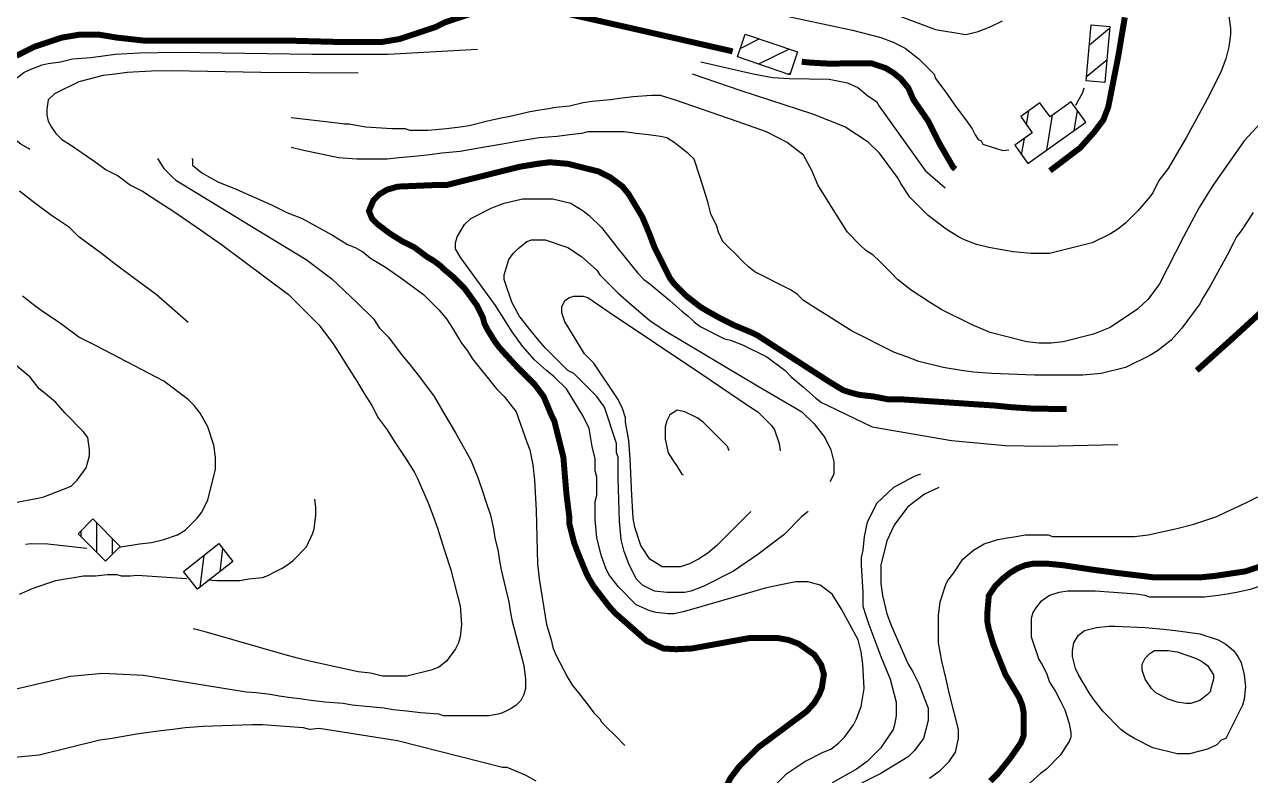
# Model space of a CAD drawing. Extents: x 35515948 to 35520624, y 3302916 to 3308279.
# Drawn here: x 35518622 to 35519135, y 3305613 to 3305927 of the extents above; entities that cross this region are included whole.
import ezdxf

# ---------------------------------------------------------------- set-up
doc = ezdxf.new("R2010")
doc.units = 0
doc.header["$LTSCALE"] = 10000
doc.header["$MEASUREMENT"] = 0
doc.layers.add('2113', color=7, linetype='CONTINUOUS')
doc.layers.add('HY_DX_DGXZ', color=3, linetype='CONTINUOUS')

msp = doc.modelspace()

# ---------------------------------------------------------------- linework, layer by layer
at = {"layer": '2113', "linetype": 'Continuous', "ltscale": 0.005}
for p, q in [((35519067.57, 3305918.51), (35519075.99, 3305925.54)), ((35518929.72, 3305920.97), (35518921.66, 3305916.99)), ((35518942.11, 3305916.76), (35518929.28, 3305910.43)), ((35519066.38, 3305905.28), (35519074.8, 3305912.31)), ((35518942.59, 3305906.68), (35518941.67, 3305906.23)), ((35519041.3, 3305885.13), (35519042.27, 3305891.03)), ((35519061.18, 3305882.79), (35519062.54, 3305891.02)), ((35519049.69, 3305874.54), (35519052.1, 3305889.19)), ((35519039.22, 3305872.54), (35519040.36, 3305879.46)), ((35518652.53, 3305719.03), (35518652.53, 3305706.67)), ((35518646.02, 3305715.57), (35518646.02, 3305713.18)), ((35518659.04, 3305712.51), (35518659.04, 3305705.57)), ((35518705.27, 3305708.2), (35518704.12, 3305698.56)), ((35518697.37, 3305705.31), (35518695.78, 3305691.99)), ((35518689.03, 3305698.74), (35518689, 3305698.53))]:
    msp.add_line(p, q, dxfattribs=at)
for points in [[(35519068.32, 3305926.85), (35519076.04, 3305926.15), (35519073.94, 3305902.75), (35519066.21, 3305903.45)], [(35518945.61, 3305915.57), (35518942.36, 3305905.99), (35518920.45, 3305913.44), (35518923.71, 3305923.01)], [(35519065.98, 3305886.22), (35519059.86, 3305894.76), (35519051.1, 3305888.47), (35519046.89, 3305894.34), (35519038.83, 3305888.56), (35519043.66, 3305881.83), (35519036.34, 3305876.57), (35519041.83, 3305868.91)], [(35518644.83, 3305714.38), (35518651, 3305720.55), (35518662.52, 3305709.04), (35518656.34, 3305702.86)], [(35518703.65, 3305710.26), (35518709.52, 3305702.8), (35518694.78, 3305691.2), (35518688.91, 3305698.65)]]:
    msp.add_lwpolyline(points, close=True, dxfattribs=at)
at = {"layer": 'HY_DX_DGXZ', "linetype": 'Continuous', "ltscale": 0.005}
for points, elevation in [([(35518905.85, 3305938.2), (35518968.58, 3305924.66), (35518980.4, 3305921.55), (35518985.48, 3305919.64), (35518990.56, 3305917.1), (35518996.28, 3305912.66), (35518998.82, 3305910.12), (35519002.63, 3305906.31), (35519003.26, 3305904.4), (35519007.07, 3305899.32), (35519011.52, 3305892.97), (35519015.96, 3305887.26), (35519018.5, 3305883.45), (35519019.77, 3305880.91), (35519021.04, 3305879), (35519022.31, 3305878.37), (35519022.95, 3305877.1), (35519026.95, 3305875.76), (35519031.4, 3305874.36), (35519033.86, 3305874.66)], 420), ([(35519125.82, 3305930.44), (35519126.45, 3305925.36), (35519126.45, 3305922.82), (35519125.82, 3305917.74), (35519124.55, 3305912.66), (35519122.64, 3305907.58), (35519117.56, 3305897.42), (35519108.04, 3305879.64), (35519104.86, 3305874.56), (35519100.42, 3305866.94), (35519096.61, 3305861.85), (35519094.07, 3305856.77), (35519092.16, 3305854.23), (35519087.72, 3305849.15), (35519082.64, 3305844.08), (35519079.46, 3305841.54), (35519076.29, 3305839.63), (35519068.67, 3305835.82), (35519050.89, 3305831.38), (35519043.27, 3305831.38), (35519035.65, 3305832.01), (35519025.49, 3305833.92), (35519020.41, 3305835.19), (35519015.33, 3305837.09), (35519012.79, 3305838.36), (35519007.71, 3305841.54), (35519000.09, 3305847.25), (35518992.47, 3305854.87), (35518988.66, 3305860.58), (35518987.39, 3305863.12), (35518979.77, 3305873.29), (35518975.14, 3305877.92), (35518965.39, 3305884.3), (35518951.96, 3305889.62), (35518921.97, 3305899.3), (35518901.72, 3305906.25)], 435), ([(35518985.45, 3305931.57), (35519003.24, 3305924.94), (35519015.96, 3305922.82), (35519021.04, 3305924.09), (35519026.12, 3305925.99), (35519031.2, 3305928.53)], 415), ([(35519061.76, 3305893.26), (35519062.01, 3305893.55), (35519064.8, 3305898.6), (35519065.32, 3305900.63)], 420), ([(35519135.98, 3305848.52), (35519130.9, 3305840.9), (35519128.99, 3305838.36), (35519127.72, 3305835.82), (35519125.18, 3305830.74), (35519118.2, 3305818.04), (35519115.02, 3305812.96), (35519113.75, 3305810.42), (35519106.13, 3305800.26), (35519101.69, 3305795.18), (35519095.97, 3305790.73), (35519092.8, 3305788.83), (35519082.64, 3305783.75), (35519072.48, 3305781.21), (35519064.86, 3305780.58), (35519044.54, 3305780.58), (35519026.76, 3305781.21), (35519019.14, 3305781.85), (35519014.06, 3305782.48), (35519006.44, 3305783.75), (35518996.28, 3305786.29), (35518991.2, 3305788.19), (35518986.12, 3305790.1), (35518968.34, 3305798.99), (35518963.26, 3305802.17), (35518958.18, 3305805.34), (35518953.1, 3305808.52), (35518948.02, 3305811.69), (35518945.48, 3305814.23), (35518942.94, 3305816.13), (35518927.7, 3305823.75), (35518925.16, 3305825.66), (35518922.62, 3305828.2), (35518919.44, 3305831.38), (35518916.9, 3305833.92), (35518914.36, 3305836.46), (35518912.46, 3305840.27), (35518911.82, 3305842.81), (35518909.28, 3305847.88), (35518908.01, 3305852.96), (35518904.84, 3305863.12), (35518902.3, 3305870.75), (35518899.76, 3305873.29), (35518894.04, 3305877.73), (35518890.87, 3305879.64), (35518888.33, 3305880.27), (35518883.25, 3305880.91), (35518878.17, 3305881.54), (35518873.09, 3305882.18), (35518857.85, 3305882.18), (35518855.31, 3305881.54), (35518850.23, 3305880.91), (35518845.15, 3305880.27), (35518837.53, 3305879.64), (35518829.91, 3305878.37), (35518822.29, 3305877.1), (35518814.67, 3305875.83), (35518804.51, 3305873.92), (35518796.89, 3305873.29), (35518791.81, 3305872.65), (35518786.73, 3305872.02), (35518779.11, 3305871.38), (35518774.03, 3305870.75), (35518761.33, 3305870.75), (35518753.71, 3305871.38), (35518738.47, 3305874.56), (35518733.97, 3305875.68)], 445), ([(35518692.41, 3305871.09), (35518692.75, 3305870.75), (35518692.75, 3305868.21), (35518696.56, 3305865.03), (35518703.54, 3305861.22), (35518709.89, 3305858.68), (35518725.77, 3305851.69), (35518732.12, 3305848.52), (35518738.47, 3305845.98), (35518751.17, 3305839), (35518757.52, 3305835.19), (35518760.69, 3305833.92), (35518763.87, 3305832.01), (35518767.04, 3305829.47), (35518773.39, 3305825.66), (35518779.74, 3305821.21), (35518789.27, 3305814.23), (35518795.62, 3305807.88), (35518798.79, 3305804.07), (35518801.33, 3305800.26), (35518805.14, 3305793.91), (35518807.68, 3305790.73), (35518809.59, 3305787.56), (35518819.75, 3305774.86), (35518822.92, 3305771.69), (35518828, 3305765.33), (35518832.45, 3305752.63), (35518833.72, 3305749.46), (35518834.99, 3305743.11), (35518835.62, 3305736.76), (35518836.26, 3305724.06), (35518836.89, 3305701.83), (35518837.53, 3305695.48), (35518840.7, 3305676.44), (35518842.61, 3305670.08), (35518843.24, 3305666.91), (35518844.51, 3305663.73), (35518849.59, 3305654.21), (35518851.5, 3305651.04), (35518854.04, 3305647.86), (35518858.48, 3305642.15), (35518860.39, 3305639.6), (35518862.93, 3305637.06), (35518863.56, 3305635.79), (35518865.47, 3305633.89), (35518869.28, 3305630.08), (35518873.42, 3305625.94)], 445), ([(35518690.83, 3305802.63), (35518677.51, 3305814.23), (35518667.98, 3305821.21), (35518660.36, 3305826.93), (35518654.65, 3305831.38), (35518645.12, 3305838.36), (35518641.31, 3305842.17), (35518633.69, 3305847.25), (35518626.07, 3305852.96), (35518620.36, 3305857.41)], 420), ([(35518662.58, 3305708.74), (35518662.9, 3305708.82), (35518670.52, 3305710.09), (35518675.6, 3305710.73), (35518680.68, 3305712), (35518686.4, 3305713.9), (35518689.57, 3305715.81), (35518694.65, 3305720.88), (35518696.56, 3305723.42), (35518699.1, 3305728.5), (35518702.27, 3305741.21), (35518702.27, 3305746.29), (35518701.64, 3305751.37), (35518699.1, 3305758.98), (35518695.92, 3305764.7), (35518693.38, 3305767.88), (35518690.84, 3305770.42), (35518680.68, 3305778.04), (35518652.74, 3305792.64), (35518645.12, 3305796.45), (35518637.5, 3305802.17), (35518629.88, 3305807.25), (35518627.34, 3305809.15), (35518621.63, 3305813.6)], 415), ([(35518617.82, 3305727.23), (35518627.98, 3305729.14), (35518630.52, 3305729.77), (35518635.6, 3305731.68), (35518641.95, 3305734.22), (35518644.49, 3305736.76), (35518648.3, 3305741.84), (35518649.57, 3305746.92), (35518649.57, 3305749.46), (35518648.93, 3305754.54), (35518647.03, 3305757.08), (35518639.41, 3305764.7), (35518635.6, 3305769.15), (35518631.15, 3305772.96), (35518628.61, 3305774.86), (35518624.88, 3305779.75), (35518605.43, 3305795.71)], 410), ([(35518698.89, 3305695.11), (35518702.91, 3305694.85), (35518712.43, 3305694.85), (35518716.24, 3305695.48), (35518721.96, 3305696.12), (35518723.86, 3305696.75), (35518727.67, 3305698.66), (35518730.21, 3305699.93), (35518732.12, 3305701.2), (35518734.66, 3305703.1), (35518740.37, 3305708.82), (35518742.91, 3305714.54), (35518743.55, 3305716.44), (35518744.18, 3305722.15), (35518744.18, 3305725.33), (35518743.75, 3305728.8)], 420), ([(35518622.92, 3305710.04), (35518625.31, 3305710.34), (35518632.2, 3305710.08), (35518648.53, 3305708.37)], 415), ([(35518620.36, 3305689.13), (35518626.07, 3305691.67), (35518635.6, 3305694.85), (35518639.41, 3305695.48), (35518643.22, 3305696.12), (35518647.03, 3305696.75), (35518648.93, 3305696.75), (35518652.11, 3305696.75), (35518657.19, 3305697.39), (35518661, 3305697.39), (35518662.9, 3305696.75), (35518666.71, 3305696.75), (35518669.61, 3305697), (35518690.26, 3305695.67)], 420)]:
    msp.add_lwpolyline(points, dxfattribs=dict(at, elevation=elevation))
at = {"layer": 'HY_DX_DGXZ', "linetype": 'Continuous', "ltscale": 0.005, "const_width": 2.5}
for points, elevation in [([(35518619.09, 3305913.93), (35518626.71, 3305917.74), (35518638.14, 3305921.55), (35518645.76, 3305922.82), (35518653.38, 3305922.82), (35518661, 3305921.55), (35518672.43, 3305920.28), (35518683.42, 3305920.25), (35518733.85, 3305920.25), (35518756.25, 3305919.64), (35518771.49, 3305919.64), (35518779.11, 3305920.91), (35518794.35, 3305925.99), (35518798.16, 3305927.9), (35518809.59, 3305931.71), (35518824.83, 3305934.25), (35518832.45, 3305934.25), (35518840.07, 3305933.61), (35518876.85, 3305925.29), (35518918.44, 3305915.79)], 425), ([(35519051.05, 3305865.94), (35519063.67, 3305875.5), (35519069.42, 3305881.95), (35519073.34, 3305887.09), (35519075.44, 3305892.59), (35519079.62, 3305913.86), (35519082.33, 3305930)], 425), ([(35518947.3, 3305911.47), (35518950.61, 3305911.11), (35518959.11, 3305910.64), (35518964.53, 3305910.75), (35518976.59, 3305910.75), (35518982.31, 3305908.85), (35518985.48, 3305906.94), (35518988.66, 3305904.4), (35518991.83, 3305900.59), (35518993.94, 3305895.7), (35519000.25, 3305886.57), (35519004.98, 3305877.12), (35519010.56, 3305867.47), (35519011.5, 3305866.62)], 425), ([(35518915, 3305607.22), (35518917.54, 3305612.3), (35518921.35, 3305617.38), (35518928.97, 3305625), (35518949.43, 3305640.23), (35518952.49, 3305643.63), (35518954.58, 3305647.12), (35518955.71, 3305649.91), (35518956.58, 3305655.67), (35518955.45, 3305659.59), (35518952.66, 3305663.77), (35518946.21, 3305668.31), (35518941.85, 3305669.97), (35518937.08, 3305670.85), (35518925.73, 3305670.85), (35518901.46, 3305666.44), (35518894.84, 3305666.12), (35518889.48, 3305666.44), (35518882.54, 3305669.59), (35518869.3, 3305681.24), (35518866.74, 3305684.06), (35518860.39, 3305692.31), (35518858.48, 3305695.48), (35518857.21, 3305698.02), (35518854.04, 3305705.65), (35518852.13, 3305710.73), (35518850.23, 3305718.35), (35518850.23, 3305720.88), (35518849.59, 3305725.96), (35518848.96, 3305731.04), (35518848.32, 3305738.67), (35518847.69, 3305746.29), (35518843.88, 3305761.52), (35518842.61, 3305764.06), (35518839.43, 3305771.69), (35518835.62, 3305776.77), (35518828, 3305784.38), (35518821.02, 3305792), (35518819.11, 3305794.54), (35518815.94, 3305799.62), (35518814.67, 3305802.17), (35518814.03, 3305804.71), (35518811.49, 3305809.79), (35518806.41, 3305816.77), (35518801.33, 3305821.85), (35518797.52, 3305825.02), (35518796.25, 3305826.29), (35518793.71, 3305828.2), (35518790.54, 3305830.1), (35518785.46, 3305833.92), (35518780.38, 3305836.46), (35518775.3, 3305839.63), (35518770.22, 3305843.44), (35518767.68, 3305845.98), (35518766.41, 3305849.15), (35518768.31, 3305853.6), (35518770.85, 3305856.14), (35518774.03, 3305858.04), (35518778.47, 3305859.31), (35518793.71, 3305859.95), (35518798.79, 3305859.95), (35518808.95, 3305862.49), (35518814.03, 3305863.76), (35518829.27, 3305867.57), (35518836.89, 3305868.84), (35518841.97, 3305869.48), (35518849.59, 3305868.84), (35518862.29, 3305865.67), (35518867.37, 3305863.12), (35518872.45, 3305859.31), (35518874.99, 3305856.14), (35518876.9, 3305852.96), (35518880.71, 3305846.62), (35518883.88, 3305839), (35518885.79, 3305833.92), (35518892.14, 3305821.21), (35518894.04, 3305818.67), (35518899.12, 3305813.6), (35518904.84, 3305809.15), (35518908.01, 3305807.25), (35518913.73, 3305804.07), (35518918.81, 3305801.53), (35518926.43, 3305798.35), (35518928.97, 3305797.08), (35518958.94, 3305777.75), (35518964.69, 3305774.26), (35518968.97, 3305772.96), (35518971.51, 3305772.32), (35518977.23, 3305771.69), (35518983.58, 3305770.42), (35518989.93, 3305770.42), (35518999.45, 3305769.78), (35519008.98, 3305769.15), (35519018.5, 3305768.51), (35519028.03, 3305767.88), (35519034.38, 3305767.24), (35519043.9, 3305766.6), (35519058.01, 3305766.41)], 450), ([(35519112.41, 3305782.52), (35519128.67, 3305797.12), (35519140.02, 3305807.52)], 450), ([(35519142.33, 3305701.83), (35519132.8, 3305698.66), (35519120.1, 3305696.75), (35519113.75, 3305696.12), (35519094.7, 3305696.12), (35519078.83, 3305698.02), (35519069.3, 3305699.29), (35519056.6, 3305701.2), (35519050.25, 3305701.83), (35519043.9, 3305701.83), (35519040.73, 3305701.2), (35519037.55, 3305699.93), (35519034.38, 3305698.02), (35519031.2, 3305695.48), (35519028.03, 3305692.31), (35519025.49, 3305688.5), (35519024.85, 3305680.88), (35519024.85, 3305677.71), (35519025.49, 3305674.53), (35519027.39, 3305668.18), (35519032.47, 3305655.48), (35519038.19, 3305645.96), (35519039.46, 3305642.78), (35519040.09, 3305639.6), (35519040.09, 3305630.08), (35519038.82, 3305626.9), (35519034.38, 3305620.56), (35519029.3, 3305614.21), (35519026.12, 3305611.03)], 475)]:
    msp.add_lwpolyline(points, dxfattribs=dict(at, elevation=elevation))
at = {"layer": 'HY_DX_DGXZ', "linetype": 'Continuous', "ltscale": 0.005, "flags": 128}
for points, elevation in [([(35518624.67, 3305874.84), (35518624.17, 3305875.19), (35518620.99, 3305877.1), (35518618.45, 3305879), (35518613.37, 3305884.08), (35518612.1, 3305886.62), (35518611.47, 3305889.16), (35518611.47, 3305891.7), (35518612.74, 3305897.42), (35518617.18, 3305903.13), (35518622.26, 3305906.94), (35518624.8, 3305908.21), (35518629.88, 3305910.12), (35518632.42, 3305910.75), (35518637.5, 3305911.39), (35518642.58, 3305912.66), (35518650.2, 3305913.29), (35518655.28, 3305913.93), (35518660.36, 3305914.56), (35518670.52, 3305915.2), (35518686.25, 3305915.52), (35518742.68, 3305914.58), (35518774.52, 3305914.58), (35518811.82, 3305916.69)], 430), ([(35518905.08, 3305911.35), (35518926.97, 3305906.39), (35518935.16, 3305904.81), (35518942.1, 3305904.5), (35518958.8, 3305904.18), (35518966.37, 3305902.61), (35518970.78, 3305900.72), (35518974.88, 3305897.25), (35518978.5, 3305894.88), (35518979.69, 3305892.85), (35518998.88, 3305866.08), (35519007.21, 3305858.84)], 430), ([(35518761.91, 3305906.71), (35518721.24, 3305907.02), (35518684.05, 3305907.65), (35518675.6, 3305907.58), (35518665.44, 3305906.94), (35518660.36, 3305906.31), (35518655.28, 3305905.67), (35518645.12, 3305903.13), (35518634.96, 3305898.05), (35518632.42, 3305895.51), (35518631.79, 3305891.7), (35518631.79, 3305889.16), (35518632.42, 3305886.62), (35518633.69, 3305884.08), (35518635.6, 3305881.54), (35518638.14, 3305879), (35518641.31, 3305877.1), (35518651.47, 3305870.11), (35518656.55, 3305866.3), (35518661.63, 3305863.76), (35518666.71, 3305859.95), (35518671.79, 3305857.41), (35518679.41, 3305852.33), (35518684.49, 3305849.15), (35518694.65, 3305842.17), (35518704.81, 3305835.19), (35518732.75, 3305814.23), (35518745.45, 3305801.53), (35518749.9, 3305795.81), (35518751.8, 3305793.27), (35518754.98, 3305788.19), (35518758.15, 3305783.12), (35518761.33, 3305778.04), (35518764.5, 3305772.96), (35518767.68, 3305767.88), (35518770.22, 3305762.79), (35518774.03, 3305757.71), (35518777.2, 3305752.63), (35518782.28, 3305745.02), (35518785.46, 3305739.94), (35518786.73, 3305737.4), (35518791.17, 3305727.23), (35518793.08, 3305722.15), (35518794.98, 3305717.08), (35518798.16, 3305706.92), (35518800.7, 3305699.29), (35518804.51, 3305684.06), (35518805.14, 3305676.44), (35518804.51, 3305671.35), (35518803.87, 3305668.81), (35518802.6, 3305666.27), (35518798.79, 3305661.19), (35518795.62, 3305658.65), (35518792.44, 3305657.38), (35518782.28, 3305654.85), (35518772.12, 3305654.85), (35518767.04, 3305656.12), (35518761.96, 3305656.75), (35518741.64, 3305661.19), (35518736.56, 3305662.46), (35518731.48, 3305663.73), (35518697.95, 3305673.45), (35518692.97, 3305674.67)], 435), ([(35519139.15, 3305885.99), (35519132.17, 3305878.37), (35519119.12, 3305859.73), (35519113.45, 3305850.59), (35519106.83, 3305838.31), (35519096.74, 3305818.47), (35519092.01, 3305812.17), (35519087.6, 3305808.07), (35519076.25, 3305800.51), (35519069.3, 3305797.72), (35519056.6, 3305794.54), (35519051.52, 3305793.91), (35519046.44, 3305793.91), (35519041.36, 3305794.54), (35519026.12, 3305798.35), (35519018.5, 3305801.53), (35519005.8, 3305807.88), (35519000.72, 3305811.06), (35518993.1, 3305816.13), (35518987.39, 3305820.58), (35518984.85, 3305823.12), (35518979.77, 3305828.2), (35518977.23, 3305830.74), (35518974.05, 3305832.65), (35518971.51, 3305835.19), (35518966.43, 3305840.27), (35518960.39, 3305849.72), (35518954.08, 3305860.11), (35518951.56, 3305866.09), (35518948.09, 3305872.39), (35518941.16, 3305877.75), (35518932.65, 3305882.16), (35518920.35, 3305886.57), (35518894.51, 3305895.39), (35518888.33, 3305897.42), (35518884.52, 3305897.42), (35518876.9, 3305896.78), (35518871.18, 3305896.15), (35518867.37, 3305895.51), (35518859.75, 3305894.88), (35518855.94, 3305894.24), (35518850.23, 3305892.97), (35518844.51, 3305892.34), (35518840.7, 3305891.7), (35518836.89, 3305891.07), (35518833.08, 3305890.43), (35518825.46, 3305888.53), (35518821.65, 3305887.89), (35518815.94, 3305886.62), (35518808.32, 3305884.72), (35518804.51, 3305884.08), (35518798.79, 3305883.45), (35518791.17, 3305882.81), (35518787.36, 3305882.81), (35518783.55, 3305882.81), (35518781.65, 3305883.45), (35518779.74, 3305883.45), (35518775.93, 3305883.45), (35518765.14, 3305884.08), (35518761.96, 3305884.72), (35518758.15, 3305885.35), (35518756.25, 3305885.35), (35518753.15, 3305885.87), (35518733.97, 3305888)], 440), ([(35518678.09, 3305871.09), (35518680.68, 3305866.94), (35518684.49, 3305863.12), (35518685.68, 3305862), (35518722.56, 3305839.64), (35518740.22, 3305828.93), (35518750.93, 3305820.74), (35518761.34, 3305810.98), (35518768.31, 3305804.07), (35518770.85, 3305800.26), (35518774.66, 3305796.45), (35518780.38, 3305788.83), (35518783.55, 3305785.02), (35518788, 3305779.31), (35518793.71, 3305771.69), (35518798.16, 3305764.06), (35518802.6, 3305756.44), (35518805.78, 3305750.73), (35518808.95, 3305745.02), (35518812.13, 3305737.4), (35518814.03, 3305731.68), (35518815.3, 3305727.87), (35518817.21, 3305722.15), (35518818.48, 3305716.44), (35518819.11, 3305712.63), (35518820.38, 3305706.92), (35518821.02, 3305703.1), (35518821.65, 3305699.29), (35518823.56, 3305691.67), (35518824.83, 3305685.96), (35518825.46, 3305682.15), (35518826.1, 3305678.34), (35518828.64, 3305668.81), (35518831.18, 3305659.29), (35518831.81, 3305653.58), (35518831.81, 3305649.77), (35518831.18, 3305647.23), (35518829.91, 3305644.69), (35518828, 3305642.78), (35518826.1, 3305641.51), (35518822.29, 3305639.6), (35518820.38, 3305638.97), (35518816.57, 3305638.33), (35518797.52, 3305638.33), (35518795.62, 3305638.97), (35518788, 3305639.6), (35518782.28, 3305640.24), (35518776.57, 3305640.88), (35518772.76, 3305641.51), (35518765.14, 3305642.15), (35518759.42, 3305642.78), (35518755.61, 3305643.42), (35518747.99, 3305644.05), (35518742.28, 3305644.69), (35518738.47, 3305645.32), (35518732.75, 3305645.96), (35518728.94, 3305646.59), (35518725.13, 3305647.23), (35518719.42, 3305647.86), (35518715.13, 3305648.16), (35518672.26, 3305655.09), (35518655.24, 3305656.04), (35518641.69, 3305654.78), (35518609.22, 3305647.22)], 440), ([(35518933.41, 3305606.58), (35518941.03, 3305614.21), (35518948.65, 3305619.29), (35518956.27, 3305623.1), (35518959.45, 3305624.37), (35518962.62, 3305626.9), (35518965.16, 3305629.44), (35518968.97, 3305634.52), (35518970.24, 3305637.06), (35518972.15, 3305642.15), (35518973.42, 3305649.77), (35518972.78, 3305659.92), (35518972.15, 3305665), (35518970.88, 3305670.08), (35518963.89, 3305682.79), (35518960.08, 3305689.13), (35518955, 3305692.94), (35518949.92, 3305694.21), (35518944.84, 3305694.21), (35518937.86, 3305692.94), (35518932.03, 3305691.64), (35518913.75, 3305686.28), (35518898.31, 3305681.87), (35518894.04, 3305680.88), (35518891.5, 3305680.88), (35518886.42, 3305681.52), (35518883.88, 3305682.15), (35518878.17, 3305684.69), (35518870.55, 3305692.31), (35518866.74, 3305697.39), (35518865.47, 3305699.93), (35518863.56, 3305705.01), (35518861.66, 3305712.63), (35518861.02, 3305720.25), (35518861.02, 3305727.87), (35518861.66, 3305730.41), (35518861.66, 3305738.03), (35518861.02, 3305740.57), (35518861.02, 3305745.65), (35518859.75, 3305750.73), (35518858.48, 3305758.35), (35518855.94, 3305763.43), (35518854.04, 3305766.6), (35518848.96, 3305774.86), (35518843.88, 3305779.94), (35518840.7, 3305782.48), (35518835.62, 3305786.92), (35518830.54, 3305792.64), (35518826.27, 3305798.69), (35518819.34, 3305809.72), (35518804.84, 3305829.56), (35518802.6, 3305833.28), (35518802.6, 3305835.82), (35518803.24, 3305838.36), (35518806.41, 3305843.44), (35518808.95, 3305845.98), (35518817.84, 3305850.42), (35518822.92, 3305852.33), (35518830.54, 3305854.23), (35518843.24, 3305854.23), (35518850.86, 3305852.33), (35518855.94, 3305849.15), (35518858.48, 3305847.25), (35518863.56, 3305842.17), (35518866.1, 3305839), (35518870.55, 3305833.28), (35518878.8, 3305823.12), (35518881.34, 3305820.58), (35518883.88, 3305818.67), (35518892.14, 3305811.69), (35518897.22, 3305807.25), (35518899.76, 3305805.34), (35518902.3, 3305802.8), (35518904.84, 3305800.9), (35518915, 3305795.81), (35518917.54, 3305795.18), (35518922.62, 3305793.27), (35518932.78, 3305788.19), (35518940.4, 3305782.48), (35518942.94, 3305779.94), (35518948.02, 3305775.5), (35518953.1, 3305771.05), (35518955.64, 3305769.15), (35518958.18, 3305767.88), (35518976.73, 3305759), (35519009.95, 3305753.24), (35519032.53, 3305751.15), (35519048.23, 3305750.98), (35519079.41, 3305751.58)], 455), ([(35518870.55, 3305746.29), (35518869.91, 3305748.19), (35518869.91, 3305752), (35518864.83, 3305767.24), (35518861.66, 3305771.69), (35518852.13, 3305781.21), (35518849.59, 3305782.48), (35518840.07, 3305792), (35518836.89, 3305795.81), (35518833.72, 3305799.62), (35518829.27, 3305805.34), (35518826.1, 3305811.06), (35518822.92, 3305820.58), (35518822.92, 3305822.48), (35518824.83, 3305828.83), (35518826.73, 3305831.38), (35518828.64, 3305833.28), (35518832.45, 3305836.46), (35518834.35, 3305837.09), (35518840.07, 3305837.09), (35518849.59, 3305833.92), (35518855.31, 3305830.1), (35518861.66, 3305824.39), (35518862.93, 3305822.48), (35518870.55, 3305814.87), (35518876.26, 3305809.79), (35518880.07, 3305806.61), (35518883.88, 3305803.44), (35518889.78, 3305799.32), (35518929.5, 3305775.7), (35518944.63, 3305766.88), (35518947.38, 3305765.33), (35518952.46, 3305760.25), (35518956.91, 3305754.54), (35518959.45, 3305749.46), (35518960.72, 3305744.38), (35518960.72, 3305739.3), (35518959.08, 3305736.03)], 460), ([(35518925.99, 3305723.62), (35518911.82, 3305709.46), (35518908.01, 3305706.28), (35518904.2, 3305703.74), (35518900.39, 3305701.83), (35518896.58, 3305700.56), (35518888.96, 3305700.56), (35518883.88, 3305703.74), (35518880.07, 3305709.46), (35518877.53, 3305717.08), (35518876.9, 3305720.88), (35518876.26, 3305730.41), (35518875.63, 3305745.65), (35518874.99, 3305753.27), (35518873.72, 3305760.89), (35518873.72, 3305762.79), (35518872.45, 3305766.6), (35518870.55, 3305770.42), (35518860.39, 3305785.65), (35518856.58, 3305789.46), (35518849.59, 3305800.9), (35518848.32, 3305802.8), (35518847.05, 3305806.61), (35518847.05, 3305809.15), (35518848.32, 3305811.69), (35518850.23, 3305812.96), (35518852.13, 3305813.6), (35518855.94, 3305813.6), (35518857.85, 3305812.96), (35518866.77, 3305806.88)], 465), ([(35518866.77, 3305806.88), (35518905.54, 3305781.05), (35518925.08, 3305767.83), (35518928.97, 3305765.33), (35518934.68, 3305759.62), (35518935.95, 3305757.71), (35518937.86, 3305752), (35518938.36, 3305749)], 465), ([(35518916.96, 3305749), (35518916.27, 3305750.73), (35518906.11, 3305760.89), (35518903.57, 3305762.79), (35518898.49, 3305765.33), (35518895.31, 3305765.97), (35518892.14, 3305764.06), (35518890.87, 3305761.52), (35518890.23, 3305758.98), (35518890.23, 3305753.9), (35518891.5, 3305748.19), (35518893.41, 3305745.02), (35518895.31, 3305742.48), (35518897.22, 3305739.3), (35518897.71, 3305738.93)], 470), ([(35518950.01, 3305723.62), (35518947.38, 3305721.52), (35518939.76, 3305713.9), (35518928.97, 3305705.65), (35518918.81, 3305698.66), (35518906.11, 3305692.31), (35518901.03, 3305690.4), (35518898.49, 3305689.77), (35518890.87, 3305689.77), (35518885.79, 3305690.4), (35518880.71, 3305692.94), (35518878.17, 3305695.48), (35518874.99, 3305701.83), (35518873.09, 3305706.92), (35518871.82, 3305712), (35518871.18, 3305719.62), (35518870.55, 3305737.4), (35518870.55, 3305742.48), (35518870.55, 3305746.29), (35518870.55, 3305746.29)], 460), ([(35518996.9, 3305739.18), (35518994.26, 3305738.24), (35518985.71, 3305733.62), (35518978.73, 3305727.17), (35518974.63, 3305719.15), (35518973.42, 3305713.27), (35518972.78, 3305707.55), (35518972.15, 3305704.38), (35518972.15, 3305701.2), (35518972.78, 3305689.77), (35518972.78, 3305684.06), (35518974.05, 3305680.25), (35518975.32, 3305676.44), (35518980.4, 3305663.1), (35518984.21, 3305653.58), (35518986.75, 3305644.05), (35518986.75, 3305638.33), (35518986.12, 3305634.52), (35518985.48, 3305632.62), (35518980.4, 3305625), (35518974.69, 3305619.29), (35518972.15, 3305617.38), (35518970.24, 3305616.11), (35518965.8, 3305613.57), (35518960.08, 3305610.4)], 460), ([(35519004.59, 3305733.64), (35518998.62, 3305730.83), (35518991.64, 3305725.6), (35518986.15, 3305718.19), (35518982.94, 3305711.36), (35518980.4, 3305701.2), (35518980.4, 3305693.58), (35518981.04, 3305688.5), (35518982.94, 3305680.88), (35518984.85, 3305675.8), (35518991.83, 3305659.92), (35518993.74, 3305656.75), (35518996.28, 3305651.67), (35519000.09, 3305641.51), (35519000.09, 3305636.43), (35518998.18, 3305628.81), (35518994.37, 3305623.73), (35518991.83, 3305621.19), (35518980.4, 3305614.21), (35518965.16, 3305606.58)], 465), ([(35519000.72, 3305612.3), (35519005.17, 3305615.48), (35519008.98, 3305619.29), (35519011.52, 3305623.1), (35519012.79, 3305628.81), (35519012.79, 3305632.62), (35519010.88, 3305640.24), (35519008.98, 3305647.86), (35519007.71, 3305653.58), (35519005.8, 3305661.19), (35519005.17, 3305665), (35519004.53, 3305668.81), (35519004.53, 3305680.25), (35519005.17, 3305685.96), (35519007.71, 3305693.58), (35519008.34, 3305694.85), (35519008.98, 3305695.48), (35519010.88, 3305698.02), (35519014.69, 3305703.74), (35519019.14, 3305707.55), (35519023.58, 3305710.09), (35519029.3, 3305712), (35519033.11, 3305712.63), (35519036.92, 3305713.27), (35519040.73, 3305713.9), (35519044.54, 3305713.9), (35519048.35, 3305713.9), (35519050.25, 3305713.9), (35519052.16, 3305713.27), (35519055.97, 3305713.27), (35519059.78, 3305713.27), (35519063.59, 3305713.27), (35519067.4, 3305713.27), (35519073.11, 3305713.27), (35519076.92, 3305713.27), (35519086.45, 3305713.27), (35519092.16, 3305713.9), (35519097.88, 3305715.17), (35519103.59, 3305716.44), (35519111.21, 3305718.35), (35519120.74, 3305721.52), (35519124.55, 3305723.42), (35519130.26, 3305725.96), (35519134.07, 3305727.87), (35519137.88, 3305729.77)], 470), ([(35519146.14, 3305694.85), (35519134.71, 3305691.04), (35519128.99, 3305689.77), (35519125.18, 3305689.13), (35519121.37, 3305688.5), (35519115.66, 3305687.87), (35519092.8, 3305687.87), (35519090.89, 3305688.5), (35519087.08, 3305689.13), (35519077.56, 3305689.77), (35519069.94, 3305690.4), (35519058.51, 3305690.4), (35519054.7, 3305689.77), (35519050.89, 3305688.5), (35519047.08, 3305685.96), (35519045.17, 3305683.42), (35519043.9, 3305681.52), (35519043.27, 3305678.98), (35519043.27, 3305671.35), (35519046.44, 3305661.83), (35519047.71, 3305659.92), (35519049.62, 3305656.12), (35519050.89, 3305652.31), (35519053.43, 3305648.5), (35519055.33, 3305644.69), (35519057.24, 3305640.88), (35519059.14, 3305635.16), (35519059.78, 3305631.35), (35519059.78, 3305629.44), (35519059.14, 3305627.54), (35519055.33, 3305621.83), (35519049.62, 3305616.11), (35519047.08, 3305614.21), (35519041.36, 3305609.12)], 480), ([(35518836.26, 3305611.03), (35518831.81, 3305613.57), (35518824.19, 3305616.75), (35518822.29, 3305616.75), (35518778.35, 3305627.94), (35518745.56, 3305632.99), (35518741.64, 3305632.62), (35518739.1, 3305633.25), (35518731.48, 3305633.89), (35518721.96, 3305634.52), (35518717.51, 3305634.52), (35518697.19, 3305633.89), (35518689.57, 3305633.25), (35518684.49, 3305632.62), (35518679.41, 3305631.98), (35518674.33, 3305631.35), (35518669.25, 3305630.71), (35518659.09, 3305628.81), (35518654.01, 3305628.17), (35518628.61, 3305621.83), (35518594.32, 3305618.65)], 445)]:
    msp.add_lwpolyline(points, dxfattribs=dict(at, elevation=elevation))
for points, elevation in [([(35519116.93, 3305624.37), (35519109.31, 3305622.46), (35519104.23, 3305622.46), (35519094.07, 3305625), (35519086.45, 3305628.81), (35519083.27, 3305630.71), (35519080.73, 3305632.62), (35519073.11, 3305640.24), (35519069.3, 3305645.32), (35519067.4, 3305647.86), (35519062.95, 3305655.48), (35519061.68, 3305658.02), (35519060.41, 3305663.1), (35519060.41, 3305665.64), (35519061.05, 3305668.81), (35519062.95, 3305671.99), (35519065.49, 3305673.9), (35519070.57, 3305675.17), (35519075.65, 3305675.8), (35519078.19, 3305675.8), (35519090.89, 3305675.17), (35519098.51, 3305674.53), (35519103.59, 3305673.9), (35519108.67, 3305673.26), (35519113.75, 3305672.62), (35519121.37, 3305670.08), (35519124.55, 3305668.18), (35519127.72, 3305665.64), (35519129.63, 3305663.1), (35519130.9, 3305660.56), (35519132.17, 3305655.48), (35519132.8, 3305650.4), (35519132.17, 3305645.32), (35519131.53, 3305642.78), (35519124.55, 3305628.81), (35519122.64, 3305628.17), (35519120.74, 3305626.27)], 485), ([(35519113.75, 3305644.69), (35519109.94, 3305643.42), (35519108.04, 3305643.42), (35519104.23, 3305644.05), (35519100.42, 3305645.32), (35519095.34, 3305647.86), (35519093.43, 3305649.77), (35519090.89, 3305653.58), (35519089.62, 3305657.38), (35519089.62, 3305659.92), (35519090.89, 3305662.46), (35519092.8, 3305664.37), (35519094.7, 3305665.64), (35519100.42, 3305665.64), (35519104.23, 3305665), (35519111.85, 3305662.46), (35519114.39, 3305661.19), (35519116.93, 3305659.29), (35519119.47, 3305655.48), (35519119.47, 3305653.58), (35519118.83, 3305651.67), (35519118.2, 3305649.13), (35519118.2, 3305648.5), (35519116.93, 3305647.23)], 490)]:
    msp.add_lwpolyline(points, close=True, dxfattribs=dict(at, elevation=elevation))

doc.saveas('drawing.dxf')
